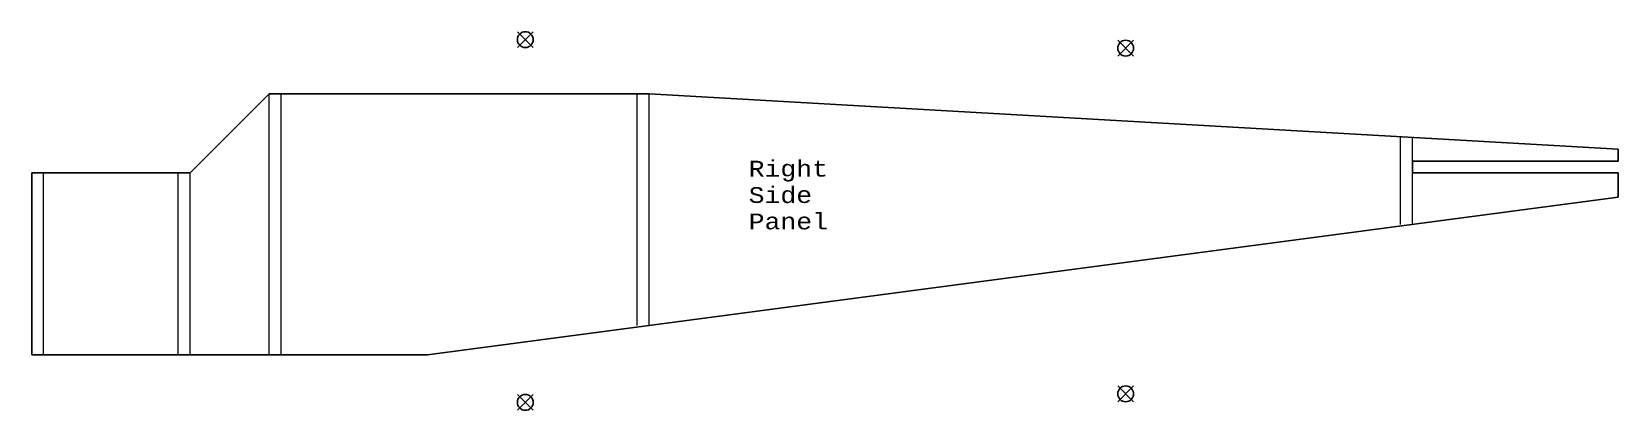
# Model space of a CAD drawing. Header units: inches. Extents: x 0.2 to 25.2, y -0.6 to 5.4.
import ezdxf

# ---------------------------------------------------------------- set-up
doc = ezdxf.new("R2010")
doc.units = ezdxf.units.IN
doc.header["$MEASUREMENT"] = 0
doc.linetypes.add('DASHED', pattern=[19.05, 12.7, -6.35])
for name, color, linetype, lineweight, true_color in [('construction', 1, 'Continuous', 0, 0xff0000), ('crack line', 6, 'DASHED', 13, 0xff00ff), ('document', 3, 'Continuous', 13, 0x00ff00), ('lineups', 253, 'Continuous', 0, 0xa0a0a4), ('outline', 178, 'Continuous', 25, 0x000000)]:
    doc.layers.add(name, color=color, linetype=linetype, lineweight=lineweight, true_color=true_color)
doc.styles.add('textstyle15', font='CourierCad')

msp = doc.modelspace()

# ---------------------------------------------------------------- linework, layer by layer
at = {"layer": 'construction'}
msp.add_line((0.182, 0.256), (0.182, 3.131), dxfattribs=at)
at = {"layer": 'crack line'}
msp.add_line((9.932, 0.72), (9.932, 4.381), dxfattribs=at)
at = {"layer": 'lineups'}
for p, q in [((3.932, 0.256), (3.932, 4.381)), ((4.119, 0.256), (4.119, 4.381)), ((9.744, 0.72), (9.744, 4.381)), ((21.796, 2.317), (21.796, 3.692)), ((21.983, 3.319), (21.983, 3.692)), ((0.369, 0.256), (0.369, 3.131)), ((2.494, 0.256), (2.494, 3.131)), ((2.682, 0.256), (2.682, 3.131)), ((21.983, 2.317), (21.983, 3.131))]:
    msp.add_line(p, q, dxfattribs=at)
at = {"layer": 'outline'}
for p, q in [((7.85, 5.114), (8.1, 5.364)), ((7.85, 5.364), (8.1, 5.114)), ((17.33, 4.978), (17.58, 5.228)), ((17.33, 5.228), (17.58, 4.978)), ((3.932, 4.381), (2.682, 3.131)), ((3.932, 4.381), (9.932, 4.381)), ((9.932, 4.381), (25.233, 3.506)), ((21.983, 3.319), (25.233, 3.319)), ((21.983, 3.131), (21.983, 3.319)), ((25.233, 3.506), (25.233, 3.319)), ((0.182, 0.256), (0.182, 3.131)), ((0.182, 3.131), (2.682, 3.131)), ((21.983, 3.131), (25.233, 3.131)), ((25.233, 3.131), (25.233, 2.747)), ((25.233, 2.747), (6.432, 0.256)), ((0.182, 0.256), (6.432, 0.256)), ((17.33, -0.486), (17.58, -0.236)), ((17.33, -0.236), (17.58, -0.486)), ((7.85, -0.622), (8.1, -0.372)), ((7.85, -0.372), (8.1, -0.622))]:
    msp.add_line(p, q, dxfattribs=at)
for centre in [(7.975, 5.239), (17.455, 5.103), (17.455, -0.361), (7.975, -0.497)]:
    msp.add_circle(centre, 0.125, dxfattribs=at)

# ---------------------------------------------------------------- texts
at = {"layer": 'document', "insert": (11.502, 3.323), "char_height": 0.25, "attachment_point": 1, "style": 'textstyle15'}
msp.add_mtext('Right\\PSide\\PPanel', dxfattribs=at)

doc.saveas('drawing.dxf')
